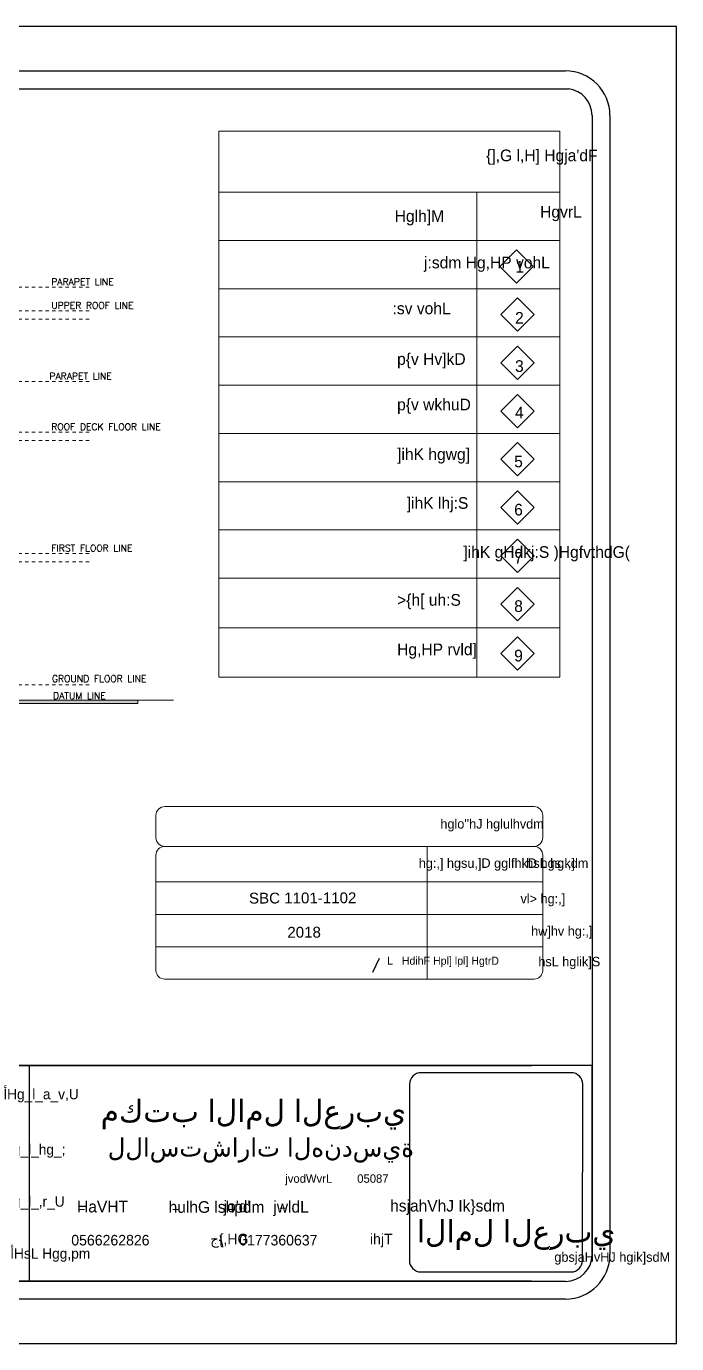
# Model space of a CAD drawing. Extents: x 764960 to 765213, y 2210278 to 2210478.
# Drawn here: x 764996.15 to 765015.45, y 2210277.76 to 2210316.84 of the extents above; entities that cross this region are included whole.
import ezdxf
from ezdxf.enums import TextEntityAlignment as Align

# ---------------------------------------------------------------- set-up
doc = ezdxf.new("R2010")
doc.units = 0
doc.header["$LTSCALE"] = 0.1
doc.header["$MEASUREMENT"] = 0
doc.linetypes.add('HIDDEN', pattern=[0.375, 0.25, -0.125])
doc.layers.get('0').update_dxf_attribs({"linetype": 'CONTINUOUS'})
doc.layers.get('Defpoints').update_dxf_attribs({"linetype": 'CONTINUOUS'})
for name, color, linetype in [('1MUROS', 10, 'CONTINUOUS'), ('tex', 181, 'CONTINUOUS'), ('WALL', 7, 'CONTINUOUS'), ('xyz', 93, 'CONTINUOUS')]:
    doc.layers.add(name, color=color, linetype=linetype)
for name, color, linetype, lineweight in [('A_Stair', 124, 'CONTINUOUS', 13), ('Annotations', 240, 'CONTINUOUS', 13), ('dime', 240, 'CONTINUOUS', 13), ('G-BORDER-V', 14, 'CONTINUOUS', 5), ('HATCH', 250, 'CONTINUOUS', 9)]:
    doc.layers.add(name, color=color, linetype=linetype, lineweight=lineweight)
doc.styles.add('A1', font='xarb.shx')
doc.styles.add('Arch_Text_E', font='arial.ttf', dxfattribs={"height": 0.2})
doc.styles.add('BO', font='JADID.SHX', dxfattribs={"height": 0.5})
doc.styles.add('ELEVS.', font='romanc.shx', dxfattribs={"height": 0.2})
doc.styles.add('RO', font='ROMANT.SHX', dxfattribs={"height": 0.3})
doc.styles.add('SOSA', font='sosa.shx')
doc.styles.add('style2', font='xarb.shx')
doc.styles.add('usm', font='arabnabl.shx', dxfattribs={"height": 0.35})

# ---------------------------------------------------------------- blocks, each defined once
blk = doc.blocks.new('kalesh')
at = {"layer": 'Defpoints'}
blk.add_lwpolyline([(3940.958, 559.483), (3987.589, 559.483), (3987.589, 592.346), (3940.958, 592.346)], close=True, dxfattribs=at)
at = {"layer": 'WALL', "color": 1}
blk.add_line((3971.437, 561.038), (3971.437, 566.419), dxfattribs=at)
blk.add_line((3971.437, 561.038), (3971.437, 566.419), dxfattribs=at)
at = {"layer": 'WALL', "color": 5}
for p, q in [((3984.959, 566.242), (3981.207, 566.242)), ((3980.922, 565.957), (3980.918, 561.556)), ((3985.239, 561.555), (3985.243, 565.957)), ((3981.202, 561.272), (3984.954, 561.272))]:
    blk.add_line(p, q, dxfattribs=at)
for centre, start, end in [((3981.207, 565.957), 90, 180), ((3984.959, 565.957), 360, 90), ((3981.202, 561.556), 180, 270), ((3984.954, 561.556), 270, 0)]:
    blk.add_arc(centre, 0.284, start, end, dxfattribs=at)
at = {"layer": 'xyz', "ltscale": 0.2}
for p, q in [((3943.179, 591.236), (3984.813, 591.236)), ((3943.253, 590.788), (3984.887, 590.788)), ((3985.48, 590.126), (3985.48, 561.703)), ((3985.924, 590.126), (3985.924, 561.703)), ((3984.813, 561.037), (3943.179, 561.037)), ((3984.813, 560.593), (3943.179, 560.593))]:
    blk.add_line(p, q, dxfattribs=at)
for points in [[(3985.48, 561.703), (3985.48, 566.419), (3942.513, 566.419)], [(3942.513, 561.691), (3942.513, 566.419), (3983.966, 566.419)], [(3983.966, 561.038), (3943.146, 561.038)], [(3943.179, 561.037), (3984.846, 561.038)]]:
    blk.add_lwpolyline(points, dxfattribs=at)
for centre, radius, start, end in [((3984.813, 590.126), 1.11, 0, 90), ((3984.813, 590.126), 0.666, 0, 83.669), ((3984.813, 561.703), 1.11, 270, 0), ((3984.813, 561.703), 0.666, 270, 0)]:
    blk.add_arc(centre, radius, start, end, dxfattribs=at)
at = {"layer": 'WALL', "color": 30, "true_color": 0xf8991e, "style": 'A1'}
for s, p in [('أHg_l_a_v,U ', (3970.785, 565.58, -0.351)), ('أHg_l_hg_; ', (3970.68, 564.2, -0.351)), ('أHg_l_,r_U ', (3970.68, 562.901, -0.351)), ('أHsL Hgg,pm', (3970.958, 561.603, -0.351))]:
    blk.add_text(s, height=0.25602, dxfattribs=at).set_placement(p)
at = {"layer": 'WALL', "color": 5, "style": 'Arch_Text_E'}
for s, p in [('مكتب الامل العربي', (3973.212, 565.012)), ('الامل العربي', (3981.103, 562.007))]:
    blk.add_text(s, height=0.55865, dxfattribs=at).set_placement(p)
at = {"layer": 'WALL', "style": 'A1'}
for s, height, p in [('jvodWvrL        05087', 0.21014, (3977.82, 563.496, 0.36)), ('0566262826', 0.2627, (3972.477, 561.933)), ('ج{,HG', 0.2627, (3975.944, 561.962)), ('\\', 0.263, (3976.176, 561.912)), ('0177360637', 0.2627, (3976.669, 561.933)), ('ihjT', 0.2627, (3979.933, 561.962))]:
    blk.add_text(s, height=height, dxfattribs=at).set_placement(p)
at = {"layer": 'WALL', "color": 4}
for s, height, style, p in [('HaVHT', 0.2898, 'BO', (3972.622, 562.756)), ('hulhG lshpdm ', 0.2898, 'BO', (3974.907, 562.747)), ("jo'd' ", 0.2898, 'BO', (3976.281, 562.76)), ('jwldL ', 0.2898, 'BO', (3977.522, 562.752, -0.309)), ('hsjahVhJ Ik}sdm ', 0.2898, 'BO', (3980.437, 562.779)), ('-', 0.195, 'RO', (3972.627, 562.742)), ('-', 0.195, 'RO', (3974.981, 562.742)), ('-', 0.195, 'RO', (3976.373, 562.742)), ('-', 0.195, 'RO', (3977.656, 562.783, -0.309))]:
    blk.add_text(s, height=height, dxfattribs=dict(at, style=style)).set_placement(p)
at = {"layer": 'WALL', "color": 1, "style": 'usm'}
blk.add_text('gbsjaHvHJ hgik]sdM', height=0.23713, dxfattribs=at).set_placement((3984.536, 561.525))
at = {"layer": 'WALL', "color": 1, "insert": (3973.387, 564.61), "char_height": 0.45947, "attachment_point": 1, "style": 'Arch_Text_E'}
blk.add_mtext_dynamic_manual_height_columns('{\\fArial|b0|i0|c178|p34;للاستشارات الهندسية }', width=8.32684, gutter_width=2.28, heights=[0], dxfattribs=at)

msp = doc.modelspace()

# ---------------------------------------------------------------- hatches: boundary and pattern name
at = {"layer": 'HATCH'}
h = msp.add_hatch(color=256, dxfattribs=at)
h.dxf.hatch_style = 1
h.paths.add_polyline_path([(764963.499, 2210296.848), (764999.461, 2210296.848), (764999.461, 2210296.746), (764963.499, 2210296.746)])

# ---------------------------------------------------------------- linework, layer by layer
at = {"layer": 'A_Stair', "ltscale": 0.013}
for p, q in [((765001.857, 2210313.727), (765011.986, 2210313.727)), ((765001.857, 2210313.727), (765001.857, 2210297.53)), ((765011.986, 2210313.727), (765011.986, 2210297.53)), ((765001.857, 2210311.915), (765011.986, 2210311.915)), ((765009.519, 2210311.915), (765009.519, 2210297.53)), ((765001.857, 2210310.484), (765011.986, 2210310.484)), ((765001.857, 2210309.053), (765011.986, 2210309.053)), ((765001.857, 2210307.622), (765011.986, 2210307.622)), ((765001.857, 2210306.191), (765011.986, 2210306.191)), ((765001.857, 2210304.76), (765011.986, 2210304.76)), ((765001.857, 2210303.329), (765011.986, 2210303.329)), ((765001.857, 2210301.898), (765011.986, 2210301.898)), ((765001.857, 2210300.467), (765011.986, 2210300.467)), ((765001.857, 2210298.998), (765011.986, 2210298.998)), ((765001.857, 2210297.53), (765011.986, 2210297.53))]:
    msp.add_line(p, q, dxfattribs=at)
at = {"layer": 'dime'}
for points in [[(765010.698, 2210310.205), (765011.193, 2210309.71), (765010.698, 2210309.215), (765010.203, 2210309.71)], [(765010.731, 2210308.781), (765011.226, 2210308.286), (765010.731, 2210307.791), (765010.236, 2210308.286)], [(765010.731, 2210307.35), (765011.226, 2210306.855), (765010.731, 2210306.36), (765010.236, 2210306.855)], [(765010.731, 2210305.919), (765011.226, 2210305.424), (765010.731, 2210304.929), (765010.236, 2210305.424)], [(765010.731, 2210304.488), (765011.226, 2210303.993), (765010.731, 2210303.498), (765010.236, 2210303.993)], [(765010.731, 2210303.057), (765011.226, 2210302.562), (765010.731, 2210302.067), (765010.236, 2210302.562)], [(765010.731, 2210301.626), (765011.226, 2210301.131), (765010.731, 2210300.636), (765010.236, 2210301.131)], [(765010.731, 2210300.195), (765011.226, 2210299.7), (765010.731, 2210299.205), (765010.236, 2210299.7)], [(765010.731, 2210298.726), (765011.226, 2210298.231), (765010.731, 2210297.736), (765010.236, 2210298.231)]]:
    msp.add_lwpolyline(points, close=True, dxfattribs=at)
at = {"layer": 'G-BORDER-V', "color": 8}
for p, q in [((765002.087, 2210313.727), (765011.757, 2210313.727)), ((765000.256, 2210293.691), (765011.218, 2210293.691)), ((764999.996, 2210292.759), (764999.996, 2210293.43)), ((765011.479, 2210293.43), (765011.479, 2210292.771)), ((765000.256, 2210292.51), (765011.218, 2210292.51)), ((765008.049, 2210288.573), (765008.049, 2210292.51)), ((764999.996, 2210288.823), (764999.996, 2210292.261)), ((765011.479, 2210288.823), (765011.479, 2210292.261)), ((764999.996, 2210291.454), (765011.479, 2210291.454)), ((764999.996, 2210290.494), (765011.479, 2210290.494)), ((764999.996, 2210289.534), (765011.479, 2210289.534)), ((765000.256, 2210288.573), (765011.218, 2210288.573))]:
    msp.add_line(p, q, dxfattribs=at)
for centre, start, end in [((765000.256, 2210293.43), 89.9452, 180.0553), ((765011.218, 2210293.43), 359.9447, 90.0548), ((765000.256, 2210292.771), 179.9447, 270.0548), ((765000.256, 2210292.249), 89.9452, 180.0553), ((765011.218, 2210292.771), 269.9452, 0.0553), ((765011.218, 2210292.249), 359.9447, 90.0548), ((765000.256, 2210288.834), 182.5073, 270.0548), ((765011.218, 2210288.834), 269.9452, 357.4927)]:
    msp.add_arc(centre, 0.261, start, end, dxfattribs=at)
at = {"layer": 'HATCH'}
msp.add_line((764962.914, 2210296.848), (765000.513, 2210296.848), dxfattribs=at)
at = {"layer": 'HATCH', "linetype": 'HIDDEN', "ltscale": 0.05}
for points in [[(764962.914, 2210309.098), (764998.065, 2210309.098)], [(764962.914, 2210309.098), (764998.065, 2210309.098)], [(764962.914, 2210308.398), (764998.065, 2210308.398)], [(764962.914, 2210308.398), (764998.065, 2210308.398)], [(764962.914, 2210308.148), (764998.065, 2210308.148)], [(764962.914, 2210308.148), (764998.065, 2210308.148)], [(764962.914, 2210306.298), (764998.065, 2210306.298)], [(764962.914, 2210306.298), (764998.065, 2210306.298)], [(764962.914, 2210304.798), (764998.065, 2210304.798)], [(764962.914, 2210304.798), (764998.065, 2210304.798)], [(764962.914, 2210304.548), (764998.065, 2210304.548)], [(764962.914, 2210304.548), (764998.065, 2210304.548)], [(764962.914, 2210301.198), (764998.065, 2210301.198)], [(764962.914, 2210301.198), (764998.065, 2210301.198)], [(764962.914, 2210300.948), (764998.065, 2210300.948)], [(764962.914, 2210300.948), (764998.065, 2210300.948)], [(764962.914, 2210297.298), (764998.065, 2210297.298)], [(764962.914, 2210297.298), (764998.065, 2210297.298)]]:
    msp.add_lwpolyline(points, dxfattribs=at)
at = {"layer": 'HATCH'}
msp.add_lwpolyline([(764963.499, 2210296.848), (764999.461, 2210296.848), (764999.461, 2210296.746), (764963.499, 2210296.746)], close=True, dxfattribs=at)
at = {"layer": 'WALL'}
msp.add_line((765006.62, 2210289.186, 0.379), (765006.424, 2210288.773, 0.379), dxfattribs=at)

# ---------------------------------------------------------------- block references
at = {"xscale": 1.18916376799821, "yscale": 1.18916376799821, "zscale": 1.18916376799821}
msp.add_blockref('kalesh', (760273.556, 2209612.441), dxfattribs=at)

# ---------------------------------------------------------------- texts
at = {"layer": '1MUROS', "lineweight": -2, "style": 'Arch_Text_E'}
for s, height, p in [('SBC 1101-1102', 0.32067, (765002.757, 2210290.973)), ('2018', 0.3207, (765003.895, 2210289.961))]:
    msp.add_text(s, height=height, rotation=0.2258, dxfattribs=at).set_placement(p, align=Align.MIDDLE_LEFT)
at = {"layer": 'Annotations', "ltscale": 5, "style": 'SOSA'}
for s, height, p in [("{],G l,H] Hgja'dF", 0.34653, (765009.797, 2210312.836)), ('Hglh]M', 0.3465, (765007.083, 2210311.037)), ('HgvrL', 0.3465, (765011.399, 2210311.162)), ('j:sdm Hg,HP vohL', 0.34653, (765007.954, 2210309.658)), ('1', 0.347, (765010.664, 2210309.532)), (':sv vohL', 0.3465, (765007.019, 2210308.298)), ('2', 0.347, (765010.654, 2210308.016)), ('p{v Hv]kD', 0.3465, (765007.154, 2210306.795)), ('3', 0.347, (765010.654, 2210306.585)), ('p{v wkhuD', 0.3465, (765007.154, 2210305.446)), ('4', 0.347, (765010.655, 2210305.21)), (']ihK hgwg]', 0.3465, (765007.154, 2210303.971)), ('5', 0.347, (765010.629, 2210303.757)), (']ihK lhj:S', 0.3465, (765007.44, 2210302.524)), ('6', 0.347, (765010.629, 2210302.326)), (']ihK gHdkj:S )HgfvthdG(', 0.34653, (765009.121, 2210301.07)), ('7', 0.347, (765010.629, 2210300.895)), ('>{h[ uh:S', 0.3465, (765007.154, 2210299.649)), ('8', 0.347, (765010.629, 2210299.464)), ('Hg,HP rvld]', 0.34653, (765007.154, 2210298.181)), ('9', 0.347, (765010.629, 2210297.996))]:
    msp.add_text(s, height=height, dxfattribs=at).set_placement(p)
at = {"layer": 'tex', "ltscale": 0.08, "char_height": 0.2, "width": 5.84104, "attachment_point": 1, "style": 'ELEVS.'}
for s, insert in [('PARAPET LINE', (764996.889, 2210309.361)), ('UPPER ROOF LINE', (764996.889, 2210308.659)), ('PARAPET LINE', (764996.835, 2210306.561)), ('ROOF DECK FLOOR LINE', (764996.889, 2210305.059)), ('FIRST FLOOR LINE', (764996.889, 2210301.459)), ('GROUND FLOOR LINE', (764996.909, 2210297.585)), ('DATUM LINE', (764996.941, 2210297.08))]:
    msp.add_mtext(s, dxfattribs=dict(at, insert=insert))
at = {"layer": 'WALL', "color": 7, "style": 'style2'}
for s, height, p in [("hglo''hJ hglulhvdm ", 0.28104, (765008.439, 2210293.038)), ('hg:,] hgsu,]D gglfhkD hgs:kdm ', 0.28104, (765007.798, 2210291.873)), ('hsL hg:,] ', 0.281, (765010.988, 2210291.873)), ('vl> hg:,] ', 0.281, (765010.818, 2210290.818)), ('hw]hv hg:,] ', 0.28104, (765011.133, 2210289.858)), ('hsL hglik]S', 0.28104, (765011.346, 2210288.952))]:
    msp.add_text(s, height=height, dxfattribs=at).set_placement(p)
at = {"layer": 'WALL', "style": 'A1'}
msp.add_text('L   HdihF Hpl] lpl] HgtrD', height=0.23525, dxfattribs=at).set_placement((765006.857, 2210289))

doc.saveas('drawing.dxf')
